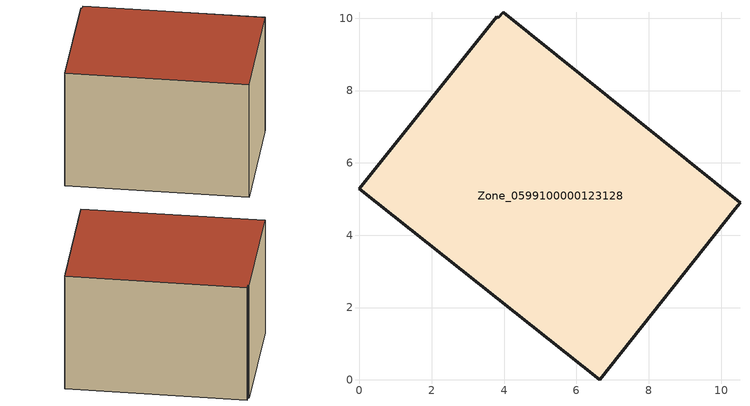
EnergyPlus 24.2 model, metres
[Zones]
Zone_0599100000123128
 floor ground (C_G): 6.64,0 0,5.29 3.79,10.05 3.84,10.01 3.97,10.17 10.52,4.9 10.39,4.74 z0.47
 wall outside (C_F): 10.39,4.74 10.52,4.9 3.97,10.17 3.84,10.01 3.79,10.05 0,5.29 6.64,0 10.39,4.74 z0.47:6.37
 roof outside (C_R): 6.64,0 10.39,4.74 10.52,4.9 3.97,10.17 3.84,10.01 3.79,10.05 0,5.29 z6.37
[BUILDING]
Pand.0599100000123128: North Axis=0; Terrain=City; Loads Convergence Tolerance Value=0.04; Temperature Convergence Tolerance Value=0.4; Solar Distribution=FullExterior; Maximum Number of Warmup Days=25; Minimum Number of Warmup Days=1
[Site:Location]
Rotterdam.The.Hague.AP_ZH_NLD Design_Conditions: Latitude=51.96; Longitude=4.45; Time Zone=1; Elevation=-4.5
[SITE:GROUNDTEMPERATURE:BUILDINGSURFACE]
18, 18, 18, 18, 18, 18, 18, 18, 18, 18, 18, 18
[MATERIAL] Thermal Absorptance=0.9; Solar Absorptance=0.7; Visible Absorptance=0.7
Name | Roughness | Thickness | Conductivity | Density | Specific Heat
G.TC.1946-1964 | MediumSmooth | 0.15 | 1 | 540 | 1210
F.TC.1946-1964 | Rough | 0.3 | 0.857143 | 1920 | 840
R.TC.1946-1964 | MediumRough | 0.2 | 0.235294 | 1500 | 1000
[CONSTRUCTION]
C_G: G.TC.1946-1964
C_F: F.TC.1946-1964
C_R: R.TC.1946-1964
[ZONE]
Zone_0599100000123128: Type=1; Multiplier=1; Ceiling Height=Autocalculate; Volume=Autocalculate; Floor Area=autocalculate; Part of Total Floor Area=Yes
[ZONEINFILTRATION:DESIGNFLOWRATE]
Infil_Zone_0599100000123128: Zone or ZoneList or Space or SpaceList=Zone_0599100000123128; Schedule=AlwaysOn; Design Flow Rate Calculation Method=Flow/Area; Flow Rate per Floor Area=0.003; Constant Term Coefficient=1; Temperature Term Coefficient=0; Velocity Term Coefficient=0; Velocity Squared Term Coefficient=0
[HVACTEMPLATE:ZONE:IDEALLOADSAIRSYSTEM]
Zone_0599100000123128: Maximum Heating Supply Air Temperature=50; Minimum Cooling Supply Air Temperature=13; Maximum Heating Supply Air Humidity Ratio=0.0156; Minimum Cooling Supply Air Humidity Ratio=0.0077; Heating Limit=NoLimit; Cooling Limit=NoLimit; Dehumidification Control Type=ConstantSensibleHeatRatio; Cooling Sensible Heat Ratio=0.7; Dehumidification Setpoint=60; Humidification Control Type=None; Humidification Setpoint=30; Outdoor Air Method=None; Outdoor Air Flow Rate per Person=0.00944; Outdoor Air Flow Rate per Zone Floor Area=0; Outdoor Air Flow Rate per Zone=0; Demand Controlled Ventilation Type=None; Outdoor Air Economizer Type=NoEconomizer; Heat Recovery Type=None; Sensible Heat Recovery Effectiveness=0.7; Latent Heat Recovery Effectiveness=0.65
[ZONECONTROL:THERMOSTAT]
ThermostatControl_Zone_0599100000123128: Zone or ZoneList=Zone_0599100000123128; Control Type Schedule=DualSetpointControlType; Control 1=Thermostat_Zone_0599100000123128; Temperature Difference Between Cutout And Setpoint=0
[THERMOSTATSETPOINT:DUALSETPOINT]
Thermostat_Zone_0599100000123128: Heating Setpoint Temperature Schedule=HeatingSetpoint_Zone_0599100000123128; Cooling Setpoint Temperature Schedule=CoolingSetpoint_Zone_0599100000123128
[SCHEDULE:COMPACT]
HeatingSetpoint_Zone_0599100000123128: Through: 12/31, For: AllDays, Until: 24:00, 21
CoolingSetpoint_Zone_0599100000123128: Through: 12/31, For: AllDays, Until: 24:00, 24
DualSetpointControlType: Through: 12/31, For: AllDays, Until: 24:00, 4
AlwaysOn: Through: 12/31, For: AllDays, Until: 24:00, 1
